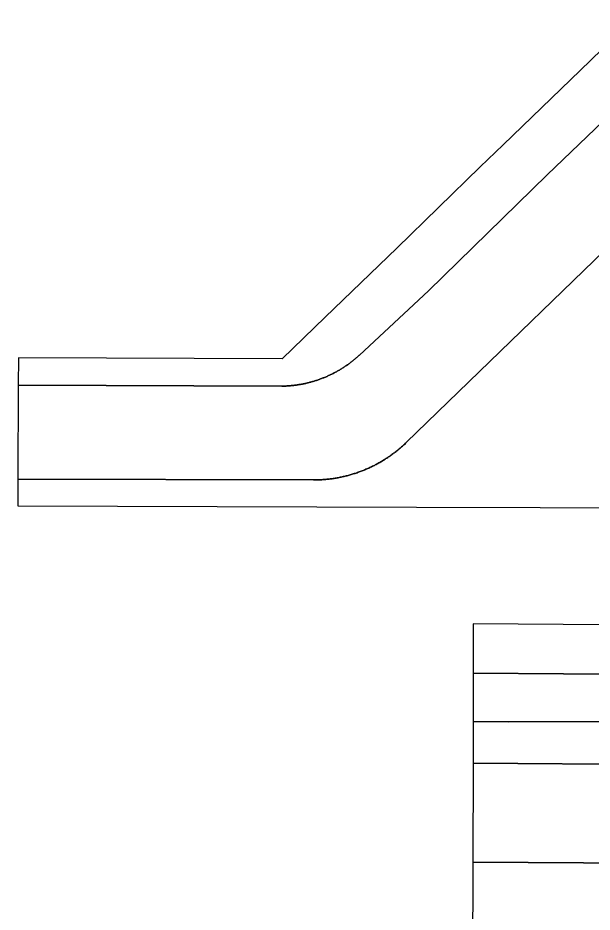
# Model space of a CAD drawing. Header units: metres. Extents: x -127 to 442, y -186 to 462.
# Drawn here: x -56.2 to -21.6, y 121.6 to 175.5 of the extents above; entities that cross this region are included whole.
import ezdxf

# ---------------------------------------------------------------- set-up
doc = ezdxf.new("R2010")
doc.units = ezdxf.units.M

msp = doc.modelspace()

# ---------------------------------------------------------------- linework, layer by layer
at = {"layer": 'road_0', "color": 8}
for points in [[(-19.053, 175.509), (-22.326, 172.333), (-26.965, 167.852), (-28.341, 166.539), (-33.379, 161.628), (-37.69, 157.465), (-40.284, 154.966), (-56.172, 155.015), (-56.177, 153.366), (-40.305, 153.312), (-40.305, 153.312), (-40.253, 153.313), (-40.201, 153.314), (-40.149, 153.316), (-40.097, 153.318), (-40.045, 153.32), (-39.993, 153.323), (-39.941, 153.326), (-39.889, 153.33), (-39.837, 153.333), (-39.785, 153.338), (-39.733, 153.343), (-39.681, 153.348), (-39.629, 153.353), (-39.577, 153.359), (-39.526, 153.365), (-39.474, 153.372), (-39.422, 153.379), (-39.371, 153.386), (-39.319, 153.394), (-39.268, 153.402), (-39.217, 153.411), (-39.165, 153.42), (-39.114, 153.429), (-39.063, 153.439), (-39.012, 153.449), (-38.961, 153.459), (-38.91, 153.47), (-38.859, 153.481), (-38.808, 153.493), (-38.757, 153.505), (-38.707, 153.517), (-38.656, 153.53), (-38.606, 153.543), (-38.555, 153.556), (-38.505, 153.57), (-38.455, 153.585), (-38.405, 153.599), (-38.355, 153.614), (-38.305, 153.629), (-38.256, 153.645), (-38.206, 153.661), (-38.157, 153.678), (-38.107, 153.694), (-38.058, 153.712), (-38.009, 153.729), (-37.96, 153.747), (-37.911, 153.765), (-37.863, 153.784), (-37.814, 153.803), (-37.766, 153.822), (-37.718, 153.842), (-37.67, 153.862), (-37.622, 153.883), (-37.574, 153.903), (-37.526, 153.924), (-37.479, 153.946), (-37.432, 153.968), (-37.384, 153.99), (-37.337, 154.013), (-37.291, 154.035), (-37.244, 154.059), (-37.198, 154.082), (-37.151, 154.106), (-37.105, 154.131), (-37.059, 154.155), (-37.014, 154.18), (-36.968, 154.205), (-36.923, 154.231), (-36.878, 154.257), (-36.833, 154.283), (-36.788, 154.31), (-36.743, 154.337), (-36.699, 154.364), (-36.655, 154.392), (-36.611, 154.42), (-36.567, 154.448), (-36.523, 154.477), (-36.48, 154.506), (-36.437, 154.535), (-36.394, 154.565), (-36.351, 154.594), (-36.309, 154.625), (-36.267, 154.655), (-36.225, 154.686), (-36.183, 154.717), (-36.142, 154.749), (-36.1, 154.78), (-36.059, 154.812), (-36.018, 154.845), (-35.978, 154.878), (-35.938, 154.911), (-35.897, 154.944), (-35.858, 154.977), (-35.818, 155.011), (-35.779, 155.045), (-35.74, 155.08), (-35.701, 155.115), (-35.662, 155.15), (-35.624, 155.185), (-35.624, 155.185), (-31.463, 159.054), (-24.309, 166.039), (-20.931, 169.279)], [(-20.931, 169.279), (-24.309, 166.039), (-31.463, 159.054), (-35.624, 155.185), (-35.624, 155.185), (-35.662, 155.15), (-35.701, 155.115), (-35.74, 155.08), (-35.779, 155.045), (-35.818, 155.011), (-35.858, 154.977), (-35.897, 154.944), (-35.938, 154.911), (-35.978, 154.878), (-36.018, 154.845), (-36.059, 154.812), (-36.1, 154.78), (-36.142, 154.749), (-36.183, 154.717), (-36.225, 154.686), (-36.267, 154.655), (-36.309, 154.625), (-36.351, 154.594), (-36.394, 154.565), (-36.437, 154.535), (-36.48, 154.506), (-36.523, 154.477), (-36.567, 154.448), (-36.611, 154.42), (-36.655, 154.392), (-36.699, 154.364), (-36.743, 154.337), (-36.788, 154.31), (-36.833, 154.283), (-36.878, 154.257), (-36.923, 154.231), (-36.968, 154.205), (-37.014, 154.18), (-37.059, 154.155), (-37.105, 154.131), (-37.151, 154.106), (-37.198, 154.082), (-37.244, 154.059), (-37.291, 154.035), (-37.337, 154.013), (-37.384, 153.99), (-37.432, 153.968), (-37.479, 153.946), (-37.526, 153.924), (-37.574, 153.903), (-37.622, 153.883), (-37.67, 153.862), (-37.718, 153.842), (-37.766, 153.822), (-37.814, 153.803), (-37.863, 153.784), (-37.911, 153.765), (-37.96, 153.747), (-38.009, 153.729), (-38.058, 153.712), (-38.107, 153.694), (-38.157, 153.678), (-38.206, 153.661), (-38.256, 153.645), (-38.305, 153.629), (-38.355, 153.614), (-38.405, 153.599), (-38.455, 153.585), (-38.505, 153.57), (-38.555, 153.556), (-38.606, 153.543), (-38.656, 153.53), (-38.707, 153.517), (-38.757, 153.505), (-38.808, 153.493), (-38.859, 153.481), (-38.91, 153.47), (-38.961, 153.459), (-39.012, 153.449), (-39.063, 153.439), (-39.114, 153.429), (-39.165, 153.42), (-39.217, 153.411), (-39.268, 153.402), (-39.319, 153.394), (-39.371, 153.386), (-39.422, 153.379), (-39.474, 153.372), (-39.526, 153.365), (-39.577, 153.359), (-39.629, 153.353), (-39.681, 153.348), (-39.733, 153.343), (-39.785, 153.338), (-39.837, 153.333), (-39.889, 153.33), (-39.941, 153.326), (-39.993, 153.323), (-40.045, 153.32), (-40.097, 153.318), (-40.149, 153.316), (-40.201, 153.314), (-40.253, 153.313), (-40.305, 153.312), (-40.305, 153.312), (-56.177, 153.366), (-56.195, 147.698), (-38.389, 147.656), (-38.389, 147.656), (-38.327, 147.656), (-38.264, 147.657), (-38.202, 147.658), (-38.14, 147.659), (-38.077, 147.662), (-38.015, 147.664), (-37.953, 147.667), (-37.89, 147.671), (-37.828, 147.675), (-37.766, 147.679), (-37.704, 147.684), (-37.642, 147.69), (-37.58, 147.696), (-37.518, 147.702), (-37.456, 147.709), (-37.394, 147.716), (-37.332, 147.724), (-37.27, 147.733), (-37.208, 147.741), (-37.147, 147.751), (-37.085, 147.761), (-37.024, 147.771), (-36.962, 147.782), (-36.901, 147.793), (-36.84, 147.805), (-36.778, 147.817), (-36.717, 147.829), (-36.656, 147.843), (-36.596, 147.856), (-36.535, 147.87), (-36.474, 147.885), (-36.414, 147.9), (-36.353, 147.915), (-36.293, 147.931), (-36.233, 147.948), (-36.173, 147.965), (-36.113, 147.982), (-36.053, 148), (-35.994, 148.018), (-35.934, 148.037), (-35.875, 148.056), (-35.816, 148.076), (-35.757, 148.096), (-35.698, 148.117), (-35.639, 148.138), (-35.581, 148.159), (-35.522, 148.181), (-35.464, 148.204), (-35.406, 148.227), (-35.348, 148.25), (-35.291, 148.274), (-35.233, 148.298), (-35.176, 148.323), (-35.119, 148.348), (-35.062, 148.373), (-35.005, 148.4), (-34.949, 148.426), (-34.893, 148.453), (-34.837, 148.48), (-34.781, 148.508), (-34.725, 148.536), (-34.67, 148.565), (-34.614, 148.594), (-34.56, 148.623), (-34.505, 148.653), (-34.45, 148.684), (-34.396, 148.714), (-34.342, 148.746), (-34.288, 148.777), (-34.235, 148.809), (-34.182, 148.842), (-34.129, 148.874), (-34.076, 148.908), (-34.023, 148.941), (-33.971, 148.976), (-33.919, 149.01), (-33.868, 149.045), (-33.816, 149.08), (-33.765, 149.116), (-33.714, 149.152), (-33.664, 149.188), (-33.613, 149.225), (-33.563, 149.263), (-33.514, 149.3), (-33.464, 149.338), (-33.415, 149.377), (-33.366, 149.415), (-33.318, 149.455), (-33.27, 149.494), (-33.222, 149.534), (-33.174, 149.574), (-33.127, 149.615), (-33.08, 149.656), (-33.033, 149.698), (-32.987, 149.739), (-32.941, 149.781), (-32.895, 149.824), (-32.85, 149.867), (-32.805, 149.91), (-32.805, 149.91), (-17.074, 165.149)], [(-17.074, 165.149), (-32.805, 149.91), (-32.805, 149.91), (-32.85, 149.867), (-32.895, 149.824), (-32.941, 149.781), (-32.987, 149.739), (-33.033, 149.698), (-33.08, 149.656), (-33.127, 149.615), (-33.174, 149.574), (-33.222, 149.534), (-33.27, 149.494), (-33.318, 149.455), (-33.366, 149.415), (-33.415, 149.377), (-33.464, 149.338), (-33.514, 149.3), (-33.563, 149.263), (-33.613, 149.225), (-33.664, 149.188), (-33.714, 149.152), (-33.765, 149.116), (-33.816, 149.08), (-33.868, 149.045), (-33.919, 149.01), (-33.971, 148.976), (-34.023, 148.941), (-34.076, 148.908), (-34.129, 148.874), (-34.182, 148.842), (-34.235, 148.809), (-34.288, 148.777), (-34.342, 148.746), (-34.396, 148.714), (-34.45, 148.684), (-34.505, 148.653), (-34.56, 148.623), (-34.614, 148.594), (-34.67, 148.565), (-34.725, 148.536), (-34.781, 148.508), (-34.837, 148.48), (-34.893, 148.453), (-34.949, 148.426), (-35.005, 148.4), (-35.062, 148.373), (-35.119, 148.348), (-35.176, 148.323), (-35.233, 148.298), (-35.291, 148.274), (-35.348, 148.25), (-35.406, 148.227), (-35.464, 148.204), (-35.522, 148.181), (-35.581, 148.159), (-35.639, 148.138), (-35.698, 148.117), (-35.757, 148.096), (-35.816, 148.076), (-35.875, 148.056), (-35.934, 148.037), (-35.994, 148.018), (-36.053, 148), (-36.113, 147.982), (-36.173, 147.965), (-36.233, 147.948), (-36.293, 147.931), (-36.353, 147.915), (-36.414, 147.9), (-36.474, 147.885), (-36.535, 147.87), (-36.596, 147.856), (-36.656, 147.843), (-36.717, 147.829), (-36.778, 147.817), (-36.84, 147.805), (-36.901, 147.793), (-36.962, 147.782), (-37.024, 147.771), (-37.085, 147.761), (-37.147, 147.751), (-37.208, 147.741), (-37.27, 147.733), (-37.332, 147.724), (-37.394, 147.716), (-37.456, 147.709), (-37.518, 147.702), (-37.58, 147.696), (-37.642, 147.69), (-37.704, 147.684), (-37.766, 147.679), (-37.828, 147.675), (-37.89, 147.671), (-37.953, 147.667), (-38.015, 147.664), (-38.077, 147.662), (-38.14, 147.659), (-38.202, 147.658), (-38.264, 147.657), (-38.327, 147.656), (-38.389, 147.656), (-38.389, 147.656), (-56.195, 147.698), (-56.2, 146.09), (-32.194, 146.017), (-2.408, 145.927)], [(51.166, 138.756), (-0.61, 138.851), (-2.649, 138.855), (-12.494, 138.873), (-28.762, 138.979), (-28.769, 136.017), (-12.447, 135.888), (82.423, 135.805)], [(82.423, 135.805), (-12.447, 135.888), (-28.769, 136.017), (-28.775, 133.092), (-26.62, 133.08), (-12.849, 133.11), (5.027, 133.116), (31.038, 133.064), (34.684, 133.057), (66.682, 132.997)]]:
    msp.add_lwpolyline(points, dxfattribs=at)
at = {"layer": 'road_1', "color": 7}
for points in [[(63.302, 130.394), (34.726, 130.408), (43.476, 128.402), (35.025, 127.524), (3.786, 128.149), (3.586, 128.099), (-2.807, 128.564), (-4.845, 130.511), (-18.029, 130.513), (-28.78, 130.594), (-28.792, 124.622), (1.17, 124.436), (39.894, 124.383), (49.73, 124.381)], [(49.73, 124.381), (39.894, 124.383), (1.17, 124.436), (-28.792, 124.622), (-28.805, 118.619)]]:
    msp.add_lwpolyline(points, dxfattribs=at)
at = {"layer": 'road_5', "color": 3}
msp.add_lwpolyline([(5.027, 133.116), (-12.849, 133.11), (-26.62, 133.08), (-28.775, 133.092), (-28.78, 130.594), (-18.029, 130.513), (-4.845, 130.511), (4.821, 130.433), (4.936, 130.461), (5.027, 133.116)], close=True, dxfattribs=at)

doc.saveas('drawing.dxf')
